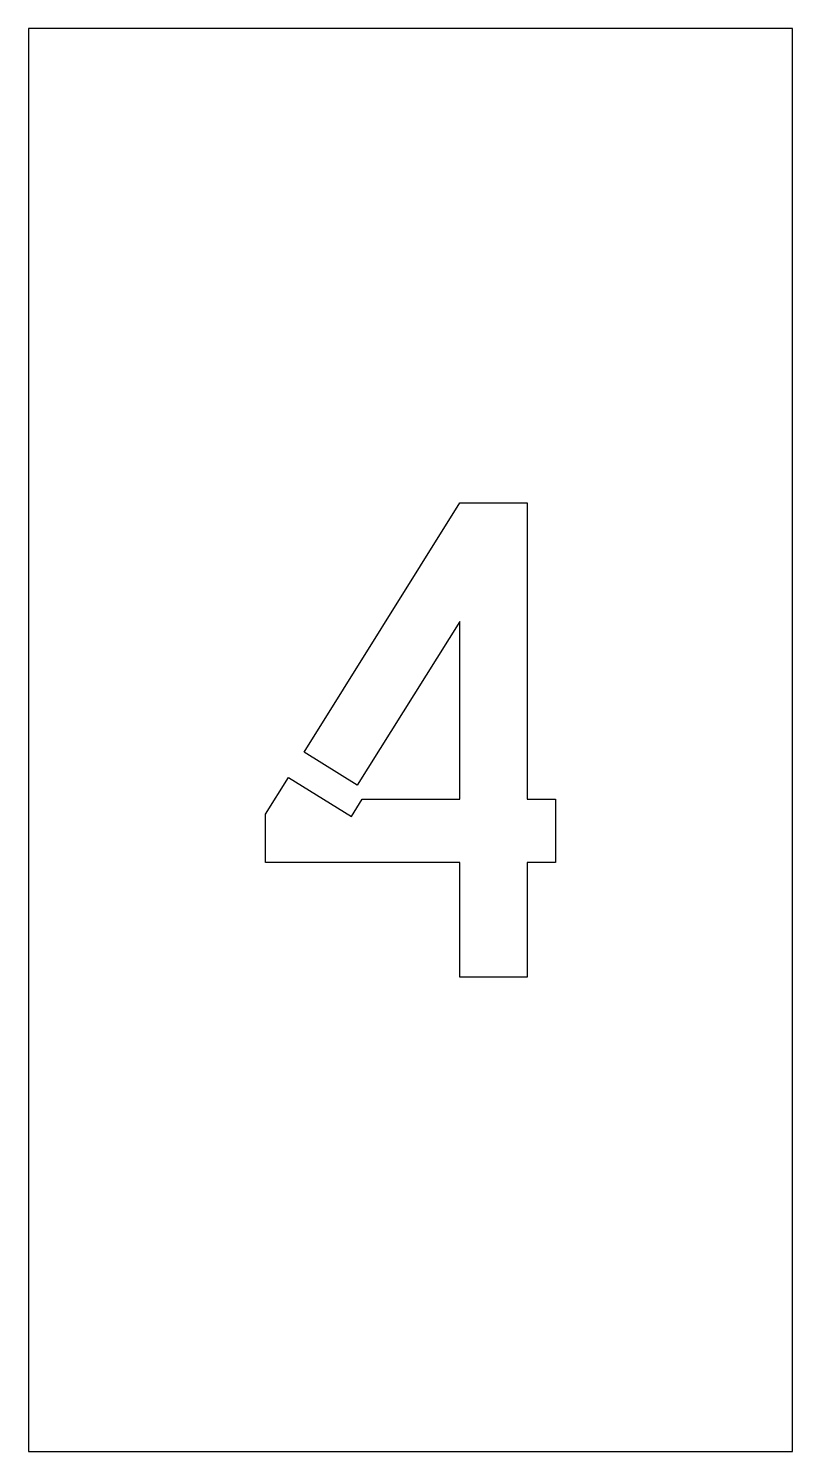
# Model space of a CAD drawing. Header units: inches. Extents: x 0 to 3.22, y 0 to 6.
import ezdxf

# ---------------------------------------------------------------- set-up
doc = ezdxf.new("R2010")
doc.units = ezdxf.units.IN
doc.header["$MEASUREMENT"] = 0
doc.layers.add('CUT', color=1, linetype='Continuous')

msp = doc.modelspace()

# ---------------------------------------------------------------- linework, layer by layer
at = {"layer": 'CUT'}
for points in [[(0, 0), (3.2213, 0), (3.2213, 6), (0, 6)], [(1.8182, 2), (1.8182, 2.484), (1, 2.484), (1, 2.688), (1.0964, 2.8425), (1.3614, 2.6772), (1.4068, 2.75), (1.8182, 2.75), (1.8182, 3.5), (1.3852, 2.8097), (1.1625, 2.9486), (1.8182, 4), (2.1028, 4), (2.1028, 2.75), (2.2213, 2.75), (2.2213, 2.484), (2.1028, 2.484), (2.1028, 2)]]:
    msp.add_lwpolyline(points, close=True, dxfattribs=at)

doc.saveas('drawing.dxf')
